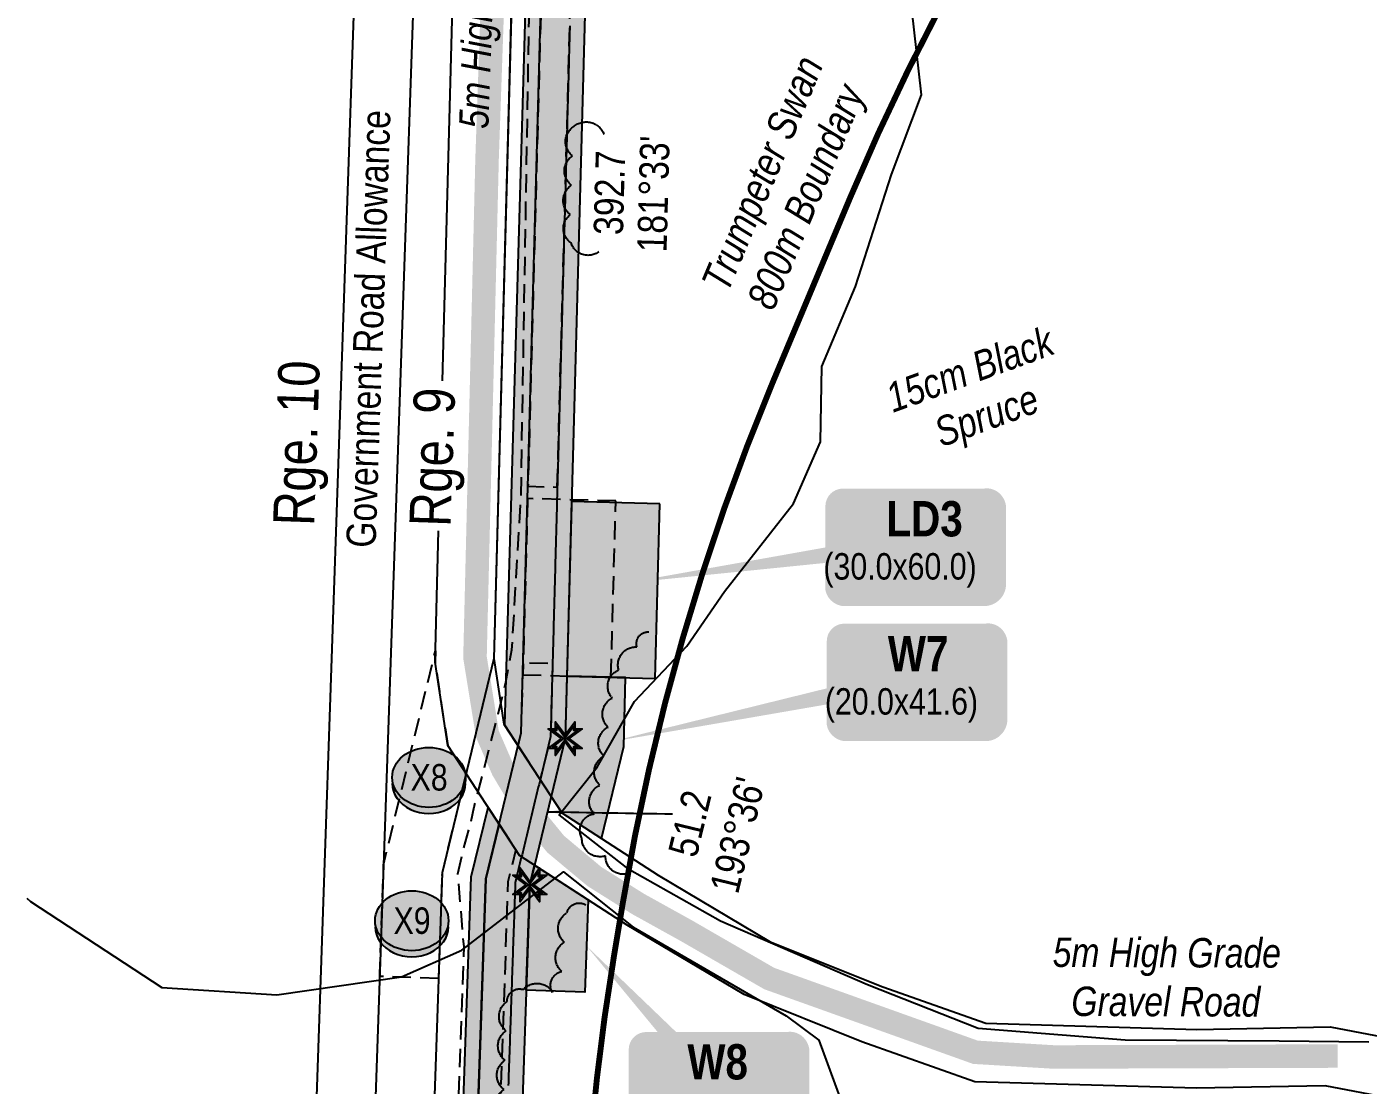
# Model space of a CAD drawing. Extents: x 347027 to 353466, y 6157949 to 6165050.
# Drawn here: x 348847.9 to 349304.3, y 6162701.6 to 6163061.7 of the extents above; entities that cross this region are included whole.
import ezdxf
from ezdxf.enums import TextEntityAlignment as Align

# ---------------------------------------------------------------- set-up
doc = ezdxf.new("R2010")
doc.units = 0
doc.header["$LTSCALE"] = 5
for name, pattern in [('0', [1, 1, 0]), ('DASHDOT2', [5, 2.5, -1.25, 0, -1.25]), ('foc-ACCESSROAD', [3.75, 2.5, -1.25]), ('HIDDEN2', [1.875, 1.25, -0.625]), ('UG_PIPE', [1.875, 1.25, -0.625])]:
    doc.linetypes.add(name, pattern=pattern)
for name, color, linetype in [('AS-PIPE-UG', 44, 'UG_PIPE'), ('AS-ROADS', 254, 'Continuous'), ('AS-WILDLIFE', 131, 'DASHDOT2'), ('C-RW', 13, 'Continuous'), ('D-TXT', 6, 'Continuous'), ('F-AR', 190, 'foc-ACCESSROAD'), ('L-BD', 7, 'Continuous'), ('L-MON', 1, 'Continuous'), ('L-ROAD-T', 7, 'Continuous'), ('L-SEC', 7, 'Continuous'), ('P-CROSSINGS', 250, 'Continuous'), ('P-PROPOSED', 10, 'Continuous'), ('P-PROPOSED-H', 21, 'Continuous'), ('P-TEMP-BLOCKS', 250, 'Continuous'), ('P-TEMP-H', 41, 'Continuous'), ('P-TEMP_LOG DECK', 46, 'Continuous'), ('P-TEMP_WORKSPACE', 46, 'Continuous'), ('P-WORKAREA', 113, 'Continuous'), ('P-WORKAREA-H', 111, 'Continuous'), ('T-BUSH', 110, '0'), ('T-BUSH-T', 110, 'Continuous'), ('T-EXISTING TFA', 220, 'HIDDEN2'), ('WETLAND', 143, 'Continuous')]:
    doc.layers.add(name, color=color, linetype=linetype)
doc.layers.add('T-TEXT', color=48, linetype='Continuous', lineweight=18)
doc.styles.add('100L', font='ARIALN.TTF', dxfattribs={"height": 11})
doc.styles.add('240', font='ARIALN.TTF', dxfattribs={"height": 30})
doc.styles.add('80', font='ARIALN.TTF', dxfattribs={"height": 10})
doc.styles.add('80CG', font='ARIALN.TTF', dxfattribs={"height": 10})
doc.styles.add('80L', font='ARIALN.TTF', dxfattribs={"height": 10})
doc.styles.add('BOLD', font='ARIALNB.TTF')
doc.styles.add('Crossing', font='ARIALN.TTF', dxfattribs={"height": 10})
doc.dimstyles.new('Compass 5 000', dxfattribs={"dimscale": 5, "dimtxt": 9, "dimasz": 2, "dimexe": 0.2, "dimexo": 0.0625, "dimgap": 0.5, "dimtad": 0, "dimtih": 1, "dimtoh": 1, "dimzin": 0, "dimdsep": 46, "dimtxsty": '80CG', "dimcen": 0.1, "dimse1": 1, "dimse2": 1, "dimclrd": 256, "dimclrt": 256, "dimaunit": 1, "dimadec": 4, "dimazin": 0, "dimtfac": 0.06, "dimtofl": 0, "dimtmove": 0, "dimatfit": 1, "dimfxl": 0.2, "dimtolj": 1, "dimtzin": 0, "dimlwd": -1, "dimarcsym": 0})

# ---------------------------------------------------------------- blocks, each defined once
blk = doc.blocks.new('TEMP')
h = blk.add_hatch(color=255)
h.dxf.hatch_style = 1
h.paths.add_polyline_path([(-1.152, -0.666), (-0.666, -0.666), (-0.666, -1.152), (0, -0.251), (0.666, -1.152), (0.666, -0.666), (1.152, -0.666), (0.251, 0), (1.152, 0.666), (0.666, 0.666), (0.666, 1.152), (0, 0.251), (-0.666, 1.152), (-0.666, 0.666), (-1.152, 0.666), (-0.251, 0)])
h = blk.add_hatch(color=1)
h.dxf.hatch_style = 1
h.paths.add_polyline_path([(-0.061, 0), (0.566, -0.849), (0.566, -0.357), (0, 0.061), (-0.849, -0.566), (-0.357, -0.566), (0.061, 0), (-0.566, 0.849), (-0.566, 0.357), (0, -0.061), (0.849, 0.566), (0.357, 0.566)])
at = {"color": 1}
for p, q in [((-0.083, 0), (0.083, 0)), ((0, 0.083), (0, -0.083))]:
    blk.add_line(p, q, dxfattribs=at)
at = {"color": 255, "flags": 128}
blk.add_lwpolyline([(-0.251, 0), (-1.152, 0.666), (-0.666, 0.666), (-0.666, 1.152), (0, 0.251), (0.666, 1.152), (0.666, 0.666), (1.152, 0.666), (0.251, 0), (1.152, -0.666), (0.666, -0.666), (0.666, -1.152), (0, -0.251), (-0.666, -1.152), (-0.666, -0.666), (-1.152, -0.666)], close=True, dxfattribs=at)
at = {"color": 1, "flags": 128}
blk.add_lwpolyline([(-0.083, 0), (-0.849, 0.566), (-0.566, 0.566), (-0.566, 0.849), (0, 0.083), (0.566, 0.849), (0.566, 0.566), (0.849, 0.566), (0.083, 0), (0.849, -0.566), (0.566, -0.566), (0.566, -0.849), (0, -0.083), (-0.566, -0.849), (-0.566, -0.566), (-0.849, -0.566)], close=True, dxfattribs=at)
blk = doc.blocks.new('xing2')
h = blk.add_hatch(color=50)
h.dxf.hatch_style = 1
edge = h.paths.add_edge_path()
edge.add_ellipse((0, 0), major_axis=(-12.5, 0), ratio=0.816297, start_angle=0, end_angle=360)
h = blk.add_hatch(color=250)
h.dxf.hatch_style = 1
edge = h.paths.add_edge_path()
edge.add_ellipse((0, -2.05), major_axis=(-12.5, 0), ratio=0.816297, start_angle=0, end_angle=180)
edge.add_line((12.5, -2.05), (12.5, 0))
edge.add_ellipse((0, 0), major_axis=(-12.5, 0), ratio=0.816297, start_angle=0, end_angle=180, ccw=False)
edge.add_line((-12.5, 0), (-12.5, -2.05))
at = {"color": 250}
blk.add_ellipse((0, 0), major_axis=(-12.5, 0), ratio=0.816297, dxfattribs=at)
blk.add_ellipse((0, -2.05), major_axis=(-12.5, 0), ratio=0.816297, start_param=0, end_param=3.141593, dxfattribs=at)
at = {"color": 250, "style": 'Crossing'}
blk.add_attdef('CROSSING', text='', height=9, dxfattribs=at).set_placement((0.09, 0.02), align=Align.MIDDLE_CENTER)
at = {"color": 250, "style": 'Crossing', "flags": 1}
for tag, p in [('OWNER', (0.09, -12.49)), ('DESCRIPTION', (0.09, -25.77)), ('LOCATION', (0.09, -39.3)), ('DWG_REF', (0.09, -52.84))]:
    blk.add_attdef(tag, text='', height=9, dxfattribs=at).set_placement(p, align=Align.MIDDLE_CENTER)
blk = doc.blocks.new('*U260')
h = blk.add_hatch(color=191)
edge = h.paths.add_edge_path()
edge.add_line((-24, -29.81), (24, -29.81))
edge.add_arc((24, -23.81), 6, 270, 360)
edge.add_line((30, -23.81), (30, 12.5))
edge.add_arc((24, 12.5), 6, 0, 90)
edge.add_line((24, 18.5), (-24, 18.5))
edge.add_arc((-24, 12.5), 6, 90, 180)
edge.add_line((-30, 12.5), (-30, -23.81))
edge.add_arc((-24, -23.81), 6, 180, 270)
at = {"flags": 128}
blk.add_lwpolyline([(-44.35, 47.77, 0, 7.5, 0), (0, 0, 0, 0, 0)], format="xyseb", dxfattribs=at)
at = {"color": 250, "flags": 128}
blk.add_lwpolyline([(-24, -29.81, 3, 3, 0), (24, -29.81, 3, 3, 0.414214), (30, -23.81, 3, 3, 0), (30, 12.5, 3, 0, 0.414214), (24, 18.5, 0, 0, 0), (-24, 18.5, 0, 0, 0.414214), (-30, 12.5, 0, 0, 0), (-30, -23.81, 0, 3, 0.414214)], format="xyseb", close=True, dxfattribs=at)
at = {"color": 250}
for tag, p, height, style in [('TEMP_AREA_W1_001', (-9.21, 2.24), 12, 'BOLD'), ('ENTER_TEXT_001', (-30.66, -12.47), 9, '80')]:
    blk.add_attdef(tag, p, '', height=height, dxfattribs=dict(at, style=style))
blk = doc.blocks.new('*U212')
h = blk.add_hatch(color=191)
edge = h.paths.add_edge_path()
edge.add_line((-24, -20), (24, -20))
edge.add_arc((24, -14), 6, 270, 360)
edge.add_line((30, -14), (30, 12.5))
edge.add_arc((24, 12.5), 6, 0, 90)
edge.add_line((24, 18.5), (-24, 18.5))
edge.add_arc((-24, 12.5), 6, 90, 180)
edge.add_line((-30, 12.5), (-30, -14))
edge.add_arc((-24, -14), 6, 180, 270)
at = {"color": 250, "flags": 128}
blk.add_lwpolyline([(-24, -20, 3, 3, 0), (24, -20, 3, 3, 0.414214), (30, -14, 3, 3, 0), (30, 12.5, 3, 0, 0.414214), (24, 18.5, 0, 0, 0), (-24, 18.5, 0, 0, 0.414214), (-30, 12.5, 0, 0, 0), (-30, -14, 0, 3, 0.414214)], format="xyseb", close=True, dxfattribs=at)
at = {"flags": 128}
blk.add_lwpolyline([(-98.34, -13.73, 0, 7.5, 0), (0, 0, 0, 0, 0)], format="xyseb", dxfattribs=at)
at = {"color": 250}
for tag, p, height, style in [('TEMP_AREA_W1_001', (-9.21, 2.24), 12, 'BOLD'), ('ENTER_TEXT_001', (-30.66, -12.47), 9, '80')]:
    blk.add_attdef(tag, p, '', height=height, dxfattribs=dict(at, style=style))
blk = doc.blocks.new('*U198')
h = blk.add_hatch(color=191)
edge = h.paths.add_edge_path()
edge.add_line((-24, -20), (24, -20))
edge.add_arc((24, -14), 6, 270, 360)
edge.add_line((30, -14), (30, 12.5))
edge.add_arc((24, 12.5), 6, 0, 90)
edge.add_line((24, 18.5), (-24, 18.5))
edge.add_arc((-24, 12.5), 6, 90, 180)
edge.add_line((-30, 12.5), (-30, -14))
edge.add_arc((-24, -14), 6, 180, 270)
at = {"color": 250, "flags": 128}
blk.add_lwpolyline([(-24, -20, 3, 3, 0), (24, -20, 3, 3, 0.414214), (30, -14, 3, 3, 0), (30, 12.5, 3, 0, 0.414214), (24, 18.5, 0, 0, 0), (-24, 18.5, 0, 0, 0.414214), (-30, 12.5, 0, 0, 0), (-30, -14, 0, 3, 0.414214)], format="xyseb", close=True, dxfattribs=at)
at = {"flags": 128}
blk.add_lwpolyline([(-104.45, -21.89, 0, 7.5, 0), (0, 0, 0, 0, 0)], format="xyseb", dxfattribs=at)
at = {"color": 250}
for tag, p, height, style in [('TEMP_AREA_W1_001', (-9.21, 2.24), 12, 'BOLD'), ('ENTER_TEXT_001', (-30.66, -12.47), 9, '80')]:
    blk.add_attdef(tag, p, '', height=height, dxfattribs=dict(at, style=style))

msp = doc.modelspace()

# ---------------------------------------------------------------- hatches: boundary and pattern name
at = {"layer": 'P-PROPOSED-H'}
h = msp.add_hatch(color=256, dxfattribs=at)
h.dxf.hatch_style = 1
h.paths.add_polyline_path([(349071.588, 6164537.694), (349086.575, 6164537.171), (349067.314, 6163985.307), (349085.005, 6163919), (349074.357, 6163607.538), (349069.582, 6163389.634), (349063.657, 6163274.078), (349041.711, 6163211.971), (349031.091, 6162819.545), (349019.053, 6162769.819), (349000.85, 6162239.091), (348984.963, 6162181.488), (349042.785, 6162018.632), (349032.946, 6161574.903), (349373.228, 6160914.377), (349533.941, 6160881.02), (349622.67, 6160762.612), (349747.609, 6160761.905), (349747.777, 6160766.903), (350146.773, 6160764.643), (350196.848, 6160654.939), (350246.79, 6160654.571), (350406.69, 6160304.187), (350602.109, 6159876.003), (350612.691, 6159864.849), (350870.169, 6159300.714), (351063.137, 6158877.92), (351095.812, 6158809.66), (351136.641, 6158724.366), (351202.148, 6158592.506), (351209.757, 6158577.19), (351214.263, 6158567.999), (351285.68, 6158421.816), (351300.183, 6158379.243), (351284.161, 6158379.77), (351271.791, 6158416.084), (351212.911, 6158501.531), (351199.18, 6158531.605), (351197.229, 6158568.702), (351081.021, 6158802.618), (350856.526, 6159294.487), (350600.089, 6159856.344), (350589.506, 6159867.498), (350393.255, 6160298.066), (350237.261, 6160639.645), (350187.153, 6160640.014), (350137.389, 6160749.7), (349762.275, 6160751.824), (349762.107, 6160746.826), (349615.136, 6160747.659), (349525.341, 6160867.49), (349363.174, 6160901.148), (349017.87, 6161571.424), (349027.731, 6162016.21), (348969.25, 6162180.921), (348985.923, 6162241.373), (349004.119, 6162771.861), (349016.143, 6162821.534), (349026.784, 6163214.739), (349048.792, 6163277.021), (349054.595, 6163390.182), (349059.366, 6163607.958), (349069.942, 6163917.287), (349052.25, 6163983.598), (349071.588, 6164537.694), (349086.575, 6164537.171)])
at = {"layer": 'P-TEMP-H'}
h = msp.add_hatch(color=256, dxfattribs=at)
h.dxf.hatch_style = 1
h.paths.add_polyline_path([(349063.257, 6162899.455), (349033.275, 6162900.266), (349031.668, 6162840.853), (349061.649, 6162840.042)])
h = msp.add_hatch(color=256, dxfattribs=at)
h.dxf.hatch_style = 1
h.paths.add_polyline_path([(349043.442, 6162785.574), (349051.021, 6162816.894), (349051.655, 6162840.312), (349031.668, 6162840.853), (349031.091, 6162819.545), (349026.33, 6162799.87), (349029.972, 6162794.301)])
h = msp.add_hatch(color=256, dxfattribs=at)
h.dxf.hatch_style = 1
h.paths.add_polyline_path([(349017.824, 6162733.988), (349019.053, 6162769.819), (349020.671, 6162776.503), (349038.884, 6162764.702), (349037.807, 6162733.303)])
at = {"layer": 'P-WORKAREA-H'}
h = msp.add_hatch(color=256, dxfattribs=at)
h.dxf.hatch_style = 1
h.paths.add_polyline_path([(349010.381, 6162824.254), (349015.067, 6162817.09), (349016.143, 6162821.534), (349026.784, 6163214.739), (349048.792, 6163277.021), (349054.595, 6163390.182), (349059.366, 6163607.958), (349068.575, 6163877.317), (349063.577, 6163877.415), (349054.369, 6163608.098), (349049.599, 6163390.365), (349043.837, 6163278.002), (349021.808, 6163215.661)])
h = msp.add_hatch(color=256, dxfattribs=at)
h.dxf.hatch_style = 1
h.paths.add_polyline_path([(349008.613, 6162790.429), (349004.86, 6162796.168), (348999.14, 6162772.542), (348984.738, 6162352.636), (348989.734, 6162352.465), (349004.119, 6162771.861)])

# ---------------------------------------------------------------- linework, layer by layer
at = {"layer": 'AS-PIPE-UG', "flags": 128}
msp.add_lwpolyline([(350606.233, 6159822.139), (350581.856, 6159876.103), (350566.294, 6159911.063), (350525.485, 6160000.319), (350489.242, 6160081.675), (350451.621, 6160162.819), (350393.162, 6160290.907), (350342.291, 6160403.923), (350307.912, 6160478.514), (350271.854, 6160556.687), (350225.734, 6160657.228), (350183.694, 6160750.235), (350178.989, 6160760.653), (350176.652, 6160765.131), (350174.165, 6160767.084), (350169.149, 6160767.253), (350159.026, 6160766.921), (350131.252, 6160766.156), (350038.434, 6160766.884), (349962.199, 6160767.153), (349911.572, 6160767.319), (349821.111, 6160768.301), (349768.205, 6160768.17), (349704.173, 6160766.324), (349645.277, 6160766.557), (349615.536, 6160766.894), (349602.678, 6160766.995), (349595.354, 6160767.123), (349591.057, 6160767.235), (349585.535, 6160768.048), (349582.122, 6160772.777), (349574.905, 6160783.175), (349560.098, 6160802.908), (349541.923, 6160826.232), (349527.078, 6160845.883), (349522.007, 6160852.699), (349517.984, 6160857.478), (349509.628, 6160859.383), (349501.753, 6160861.328), (349458.035, 6160870.269), (349397.689, 6160882.358), (349372.382, 6160887.911), (349363.03, 6160889.734), (349359.052, 6160890.461), (349355.841, 6160893.738), (349350.972, 6160902.952), (349326.169, 6160951.045), (349297.167, 6161008.625), (349263.323, 6161077.612), (349237.273, 6161132.678), (349206.647, 6161191.52), (349124.944, 6161351.368), (349033.772, 6161527.891), (349019.97, 6161555.459), (349012.16, 6161570.787), (349010.934, 6161579.501), (349012.873, 6161640.399), (349016.169, 6161754.347), (349018.203, 6161852.355), (349019.66, 6161927.098), (349021.134, 6162005.991), (349020.773, 6162015.835), (349016.857, 6162029.396), (348976.215, 6162143.455), (348970.748, 6162158.469), (348968.334, 6162166.274), (348964.911, 6162175.797), (348964.201, 6162182.671), (348966.936, 6162196.511), (348979.042, 6162236.427), (348979.873, 6162248.389), (348980.402, 6162266.585), (348981.091, 6162296.204), (348982.412, 6162332.921), (348996.658, 6162748.658), (348994.563, 6162773.577), (348996.214, 6162780.969), (348998.701, 6162789.867), (349000.157, 6162796.317), (349009.301, 6162832.048), (349010.858, 6162838.707), (349012.97, 6162849.73), (349016.052, 6162901.998), (349018.784, 6163063.771), (349022.035, 6163145.951), (349025.679, 6163219.387), (349026.925, 6163230.185), (349029.068, 6163235.561), (349033.709, 6163247.646), (349038.683, 6163261.26), (349043.091, 6163274.224), (349044.189, 6163284.381), (349045.101, 6163310.608), (349048.614, 6163392.995), (349052.321, 6163534.578), (349055.417, 6163647.465), (349059.034, 6163750.988), (349061.617, 6163816.331), (349060.481, 6163826.642), (349058.231, 6163843.244), (349056.507, 6163864.63), (349059.206, 6163928.427), (349055.245, 6163953.174), (349047.717, 6163973.031), (349047.366, 6163984.451), (349047.801, 6164003.503), (349048.981, 6164029.197), (349049.861, 6164060.916), (349053.619, 6164118.51), (349056.581, 6164219.829), (349059.451, 6164307.086), (349063.279, 6164397.644), (349064.376, 6164460.371), (349063.394, 6164486.11)], dxfattribs=at)
at = {"layer": 'AS-ROADS', "const_width": 7.998, "flags": 128}
msp.add_lwpolyline([(349032.317, 6163892.31), (349013.884, 6163286.376), (349004.496, 6163016.646), (349000.388, 6162847.2), (349004.601, 6162821.127), (349009.875, 6162808.964), (349017.117, 6162796.753), (349027.853, 6162783.641), (349041.025, 6162772.64), (349055.957, 6162763.268), (349072.29, 6162754.217), (349100.526, 6162737.925), (349170.679, 6162712.841), (349197.388, 6162711.233), (349293.929, 6162711.555)], dxfattribs=at)
at = {"layer": 'AS-WILDLIFE', "const_width": 2, "flags": 128}
msp.add_lwpolyline([(349021.65, 6162177.75), (349016.106, 6162231.343), (349014.033, 6162254.653), (349012.645, 6162278.014), (349011.945, 6162301.405), (349011.933, 6162324.807), (349012.609, 6162348.199), (349013.972, 6162371.561), (349016.022, 6162394.872), (349018.756, 6162418.114), (349022.173, 6162441.265), (349026.269, 6162464.306), (349031.04, 6162487.216), (349036.483, 6162509.976), (349035.232, 6162559.327), (349035.272, 6162579.59), (349037.27, 6162640.526), (349038.244, 6162661.689), (349039.778, 6162682.818), (349041.872, 6162703.899), (349044.523, 6162724.917), (349047.73, 6162745.858), (349050.728, 6162763.839), (349054.849, 6162786.533), (349059.623, 6162809.099), (349065.045, 6162831.518), (349071.112, 6162853.771), (349077.817, 6162875.84), (349085.157, 6162897.707), (349093.124, 6162919.352), (349101.712, 6162940.759), (349128.049, 6163003.562), (349137.585, 6163025.385), (349147.767, 6163046.914), (349158.586, 6163068.13), (349170.031, 6163089.015), (349182.093, 6163109.55), (349194.761, 6163129.716), (349208.024, 6163149.496), (349226.234, 6163175.798), (349239.423, 6163194.288), (349253.138, 6163212.392), (349267.367, 6163230.095), (349282.098, 6163247.381), (349297.32, 6163264.238), (349313.019, 6163280.651), (349329.184, 6163296.606), (349345.799, 6163312.09), (349361.873, 6163329.258), (349378.447, 6163345.942), (349395.509, 6163362.128), (349413.043, 6163377.801), (349431.033, 6163392.948), (349449.465, 6163407.556), (349468.32, 6163421.611), (349487.585, 6163435.101), (349507.24, 6163448.014), (349527.269, 6163460.34), (349547.655, 6163472.066), (349568.379, 6163483.184), (349595.351, 6163497.17), (349616.179, 6163507.61), (349637.312, 6163517.417), (349658.731, 6163526.584), (349680.416, 6163535.101), (349702.348, 6163542.96), (349724.507, 6163550.155), (349746.873, 6163556.679), (349751.105, 6163580.221), (349756.042, 6163603.625), (349761.677, 6163626.871), (349768.007, 6163649.938), (349775.026, 6163672.804), (349782.727, 6163695.449), (349791.104, 6163717.854), (349800.148, 6163739.997), (349809.852, 6163761.859), (349820.208, 6163783.421), (349831.205, 6163804.662), (349853.183, 6163845.621), (349865.138, 6163867.1), (349877.746, 6163888.201), (349890.998, 6163908.905), (349904.879, 6163929.192), (349914.13, 6163941.858)], dxfattribs=at)
at = {"layer": 'C-RW', "flags": 128}
msp.add_lwpolyline([(348985.923, 6162241.373), (349004.119, 6162771.861), (349016.143, 6162821.534), (349026.784, 6163214.739), (349048.792, 6163277.021), (349054.595, 6163390.182), (349059.366, 6163607.958), (349069.942, 6163917.287), (349052.25, 6163983.598), (349071.588, 6164537.694), (349061.58, 6164537.573), (349041.608, 6163965.311), (349054.888, 6163915.535), (349044.376, 6163608.379), (349039.61, 6163390.784), (349033.927, 6163279.964), (349017.272, 6163232.832), (349006.825, 6162846.78), (348989.183, 6162773.904), (348970.996, 6162243.655)], dxfattribs=at)
at = {"layer": 'F-AR', "linetype": 'ByBlock', "flags": 128}
for points in [[(348989.348, 6162941.22), (348998.293, 6163275.967), (348999.964, 6163306.708), (349004.68, 6163393.467), (349009.399, 6163609.408)], [(349029.387, 6163608.85), (349024.663, 6163392.706), (349019.952, 6163306.043), (349018.273, 6163275.156), (349006.825, 6162846.78), (349010.223, 6162824.497), (349029.972, 6162794.301), (349062.709, 6162773.09), (349100.872, 6162750.46), (349139.141, 6162735.133), (349174.225, 6162722.703), (349246.007, 6162720.576), (349291.367, 6162721.486), (349322.249, 6162715.603), (349346.333, 6162690.726), (349363.253, 6162667.076), (349368.404, 6162632.033), (349376.939, 6162596.923), (349389.723, 6162569.319), (349433.866, 6162517.196), (349458.897, 6162486.29)], [(349432.455, 6162487.166), (349418.467, 6162504.441), (349372.717, 6162558.461), (349357.972, 6162590.297), (349348.756, 6162628.209), (349344.175, 6162659.378), (349330.935, 6162677.884), (349312.287, 6162697.146), (349289.679, 6162701.454), (349245.912, 6162700.575), (349170.501, 6162702.81), (349132.083, 6162716.421), (349092.003, 6162732.473), (349052.169, 6162756.093), (349015.553, 6162779.82), (348991.111, 6162817.188), (348986.79, 6162845.53), (348987.986, 6162890.252)]]:
    msp.add_lwpolyline(points, dxfattribs=at)
at = {"layer": 'L-SEC'}
for p, q in [((348967.368, 6163307.792), (348939.777, 6162503.516)), ((348987.468, 6163307.102), (348959.877, 6162502.826))]:
    msp.add_line(p, q, dxfattribs=at)
at = {"layer": 'P-PROPOSED', "flags": 128}
msp.add_lwpolyline([(348985.923, 6162241.373), (349004.119, 6162771.861), (349016.143, 6162821.534), (349026.784, 6163214.739), (349048.792, 6163277.021), (349054.595, 6163390.182), (349059.366, 6163607.958), (349069.942, 6163917.287), (349052.25, 6163983.598), (349071.588, 6164537.694), (349086.575, 6164537.171), (349071.588, 6164537.694), (349086.575, 6164537.171), (349067.314, 6163985.307), (349085.005, 6163919), (349074.357, 6163607.538), (349069.582, 6163389.634), (349063.657, 6163274.078), (349041.711, 6163211.971), (349031.091, 6162819.545), (349019.053, 6162769.819), (349000.85, 6162239.091)], dxfattribs=at)
at = {"layer": 'P-PROPOSED'}
msp.add_polyline3d([(349032.649, 6163062.015, 905.909), (349032.622, 6163061.015, 905.932), (349032.595, 6163060.016, 905.954), (349032.568, 6163059.017, 905.967), (349032.541, 6163058.018, 905.967), (349032.514, 6163057.019, 905.962), (349032.487, 6163056.019, 905.961), (349032.46, 6163055.02, 905.954), (349032.433, 6163054.021, 905.948), (349032.406, 6163053.022, 905.944), (349032.379, 6163052.023, 905.938), (349032.352, 6163051.023, 905.935), (349032.325, 6163050.024, 905.941), (349032.298, 6163049.025, 905.93), (349032.271, 6163048.026, 905.876), (349032.244, 6163047.027, 905.823), (349032.217, 6163046.027, 905.805), (349032.19, 6163045.028, 905.786), (349032.163, 6163044.029, 905.743), (349032.136, 6163043.03, 905.686), (349032.109, 6163042.031, 905.668), (349032.082, 6163041.031, 905.656), (349032.055, 6163040.032, 905.583), (349032.028, 6163039.033, 905.531), (349032, 6163038.034, 905.511), (349031.973, 6163037.035, 905.544), (349031.946, 6163036.036, 905.528), (349031.919, 6163035.036, 905.51), (349031.892, 6163034.037, 905.548), (349031.865, 6163033.038, 905.554), (349031.838, 6163032.039, 905.55), (349031.811, 6163031.04, 905.564), (349031.784, 6163030.04, 905.562), (349031.757, 6163029.041, 905.56), (349031.73, 6163028.042, 905.571), (349031.703, 6163027.043, 905.51), (349031.676, 6163026.044, 905.437), (349031.649, 6163025.044, 905.384), (349031.622, 6163024.045, 905.313), (349031.595, 6163023.046, 905.243), (349031.568, 6163022.047, 905.193), (349031.541, 6163021.048, 905.118), (349031.514, 6163020.048, 905.037), (349031.487, 6163019.049, 904.961), (349031.46, 6163018.05, 904.882), (349031.433, 6163017.051, 904.774), (349031.406, 6163016.052, 904.671), (349031.379, 6163015.052, 904.63), (349031.352, 6163014.053, 904.568), (349031.324, 6163013.054, 904.502), (349031.297, 6163012.055, 904.526), (349031.27, 6163011.056, 904.525), (349031.243, 6163010.056, 904.52), (349031.216, 6163009.057, 904.517), (349031.189, 6163008.058, 904.502), (349031.162, 6163007.059, 904.501), (349031.135, 6163006.06, 904.493), (349031.108, 6163005.06, 904.453), (349031.081, 6163004.061, 904.43), (349031.054, 6163003.062, 904.44), (349031.027, 6163002.063, 904.449), (349031, 6163001.064, 904.444), (349030.973, 6163000.064, 904.449), (349030.946, 6162999.065, 904.44), (349030.919, 6162998.066, 904.431), (349030.892, 6162997.067, 904.448), (349030.865, 6162996.068, 904.483), (349030.838, 6162995.068, 904.467), (349030.811, 6162994.069, 904.389), (349030.784, 6162993.07, 904.384), (349030.757, 6162992.071, 904.393), (349030.73, 6162991.072, 904.33), (349030.703, 6162990.072, 904.275), (349030.676, 6162989.073, 904.21), (349030.649, 6162988.074, 904.143), (349030.621, 6162987.075, 904.057), (349030.594, 6162986.076, 903.965), (349030.567, 6162985.076, 903.85), (349030.54, 6162984.077, 903.743), (349030.513, 6162983.078, 903.703), (349030.486, 6162982.079, 903.679), (349030.459, 6162981.08, 903.638), (349030.432, 6162980.08, 903.62), (349030.405, 6162979.081, 903.596), (349030.378, 6162978.082, 903.532), (349030.351, 6162977.083, 903.454), (349030.324, 6162976.084, 903.373), (349030.297, 6162975.084, 903.284), (349030.27, 6162974.085, 903.235), (349030.243, 6162973.086, 903.255), (349030.216, 6162972.087, 903.247), (349030.189, 6162971.088, 903.232), (349030.162, 6162970.088, 903.292), (349030.135, 6162969.089, 903.33), (349030.108, 6162968.09, 903.321), (349030.081, 6162967.091, 903.305), (349030.054, 6162966.092, 903.27), (349030.027, 6162965.092, 903.218), (349030, 6162964.093, 903.171), (349029.973, 6162963.094, 903.135), (349029.945, 6162962.095, 903.112), (349029.918, 6162961.096, 903.058), (349029.891, 6162960.096, 902.959), (349029.864, 6162959.097, 902.868), (349029.837, 6162958.098, 902.802), (349029.81, 6162957.099, 902.737), (349029.783, 6162956.1, 902.684), (349029.756, 6162955.1, 902.609), (349029.729, 6162954.101, 902.517), (349029.702, 6162953.102, 902.425), (349029.675, 6162952.103, 902.367), (349029.648, 6162951.104, 902.284), (349029.621, 6162950.104, 902.19), (349029.594, 6162949.105, 902.097), (349029.567, 6162948.106, 902.007), (349029.54, 6162947.107, 901.962), (349029.513, 6162946.108, 901.976), (349029.486, 6162945.108, 901.943), (349029.459, 6162944.109, 901.877), (349029.432, 6162943.11, 901.793), (349029.405, 6162942.111, 901.759), (349029.378, 6162941.112, 901.709), (349029.351, 6162940.112, 901.686), (349029.324, 6162939.113, 901.64), (349029.297, 6162938.114, 901.59), (349029.269, 6162937.115, 901.522), (349029.242, 6162936.116, 901.449), (349029.215, 6162935.116, 901.402), (349029.188, 6162934.117, 901.373), (349029.161, 6162933.118, 901.347), (349029.134, 6162932.119, 901.326), (349029.107, 6162931.12, 901.292), (349029.08, 6162930.12, 901.23), (349029.053, 6162929.121, 901.18), (349029.026, 6162928.122, 901.105), (349028.999, 6162927.123, 901.006), (349028.972, 6162926.124, 900.902), (349028.945, 6162925.124, 900.842), (349028.918, 6162924.125, 900.796), (349028.891, 6162923.126, 900.731), (349028.864, 6162922.127, 900.659), (349028.837, 6162921.128, 900.58), (349028.81, 6162920.128, 900.463), (349028.783, 6162919.129, 900.422), (349028.756, 6162918.13, 900.344), (349028.729, 6162917.131, 900.267), (349028.702, 6162916.132, 900.193), (349028.675, 6162915.132, 900.12), (349028.648, 6162914.133, 900.07), (349028.621, 6162913.134, 900.061), (349028.593, 6162912.135, 900.052), (349028.566, 6162911.136, 899.968), (349028.539, 6162910.136, 899.893), (349028.512, 6162909.137, 899.835), (349028.485, 6162908.138, 899.815), (349028.458, 6162907.139, 899.821), (349028.431, 6162906.14, 899.757), (349028.404, 6162905.14, 899.628), (349028.377, 6162904.141, 899.533), (349028.35, 6162903.142, 899.495), (349028.323, 6162902.143, 899.447), (349028.296, 6162901.144, 899.402), (349028.269, 6162900.144, 899.41), (349028.242, 6162899.145, 899.43), (349028.215, 6162898.146, 899.444), (349028.188, 6162897.147, 899.389), (349028.161, 6162896.148, 899.378), (349028.134, 6162895.148, 899.379), (349028.107, 6162894.149, 899.354), (349028.08, 6162893.15, 899.307), (349028.053, 6162892.151, 899.304), (349028.026, 6162891.152, 899.266), (349027.999, 6162890.152, 899.229), (349027.972, 6162889.153, 899.212), (349027.945, 6162888.154, 899.15), (349027.917, 6162887.155, 899.13), (349027.89, 6162886.156, 899.044), (349027.863, 6162885.156, 898.948), (349027.836, 6162884.157, 898.884), (349027.809, 6162883.158, 898.84), (349027.782, 6162882.159, 898.849), (349027.755, 6162881.16, 898.877), (349027.728, 6162880.16, 898.796), (349027.701, 6162879.161, 898.716), (349027.674, 6162878.162, 898.679), (349027.647, 6162877.163, 898.645), (349027.62, 6162876.164, 898.636), (349027.593, 6162875.164, 898.594), (349027.566, 6162874.165, 898.493), (349027.539, 6162873.166, 898.468), (349027.512, 6162872.167, 898.447), (349027.485, 6162871.168, 898.394), (349027.458, 6162870.168, 898.357), (349027.431, 6162869.169, 898.318), (349027.404, 6162868.17, 898.279), (349027.377, 6162867.171, 898.256), (349027.35, 6162866.172, 898.211), (349027.323, 6162865.173, 898.157), (349027.296, 6162864.173, 898.082), (349027.269, 6162863.174, 898.017), (349027.241, 6162862.175, 897.996), (349027.214, 6162861.176, 897.956), (349027.187, 6162860.177, 897.956), (349027.16, 6162859.177, 897.962), (349027.133, 6162858.178, 897.926), (349027.106, 6162857.179, 897.883), (349027.079, 6162856.18, 897.875), (349027.052, 6162855.181, 897.821), (349027.025, 6162854.181, 897.748), (349026.998, 6162853.182, 897.745), (349026.971, 6162852.183, 897.693), (349026.944, 6162851.184, 897.614), (349026.917, 6162850.185, 897.508), (349026.89, 6162849.185, 897.412), (349026.863, 6162848.186, 897.324), (349026.836, 6162847.187, 897.261), (349026.809, 6162846.188, 897.268), (349026.782, 6162845.189, 897.19), (349026.755, 6162844.189, 897.056), (349026.728, 6162843.19, 896.955), (349026.701, 6162842.191, 896.918), (349026.674, 6162841.192, 896.808), (349026.647, 6162840.193, 896.622), (349026.62, 6162839.193, 896.552), (349026.593, 6162838.194, 896.51), (349026.566, 6162837.195, 896.398), (349026.538, 6162836.196, 896.236), (349026.511, 6162835.197, 896.109), (349026.484, 6162834.197, 896.045), (349026.457, 6162833.198, 895.973), (349026.43, 6162832.199, 895.88), (349026.403, 6162831.2, 895.758), (349026.376, 6162830.201, 895.635), (349026.349, 6162829.201, 895.53), (349026.322, 6162828.202, 895.477), (349026.295, 6162827.203, 895.385), (349026.268, 6162826.204, 895.299), (349026.241, 6162825.205, 895.219), (349026.214, 6162824.205, 895.143), (349026.187, 6162823.206, 895.051), (349026.16, 6162822.207, 894.932), (349026.133, 6162821.208, 894.812), (349026.106, 6162820.209, 894.742), (349025.874, 6162819.253, 894.702), (349025.643, 6162818.297, 894.646), (349025.412, 6162817.341, 894.594), (349025.18, 6162816.385, 894.554), (349024.949, 6162815.429, 894.592), (349024.718, 6162814.473, 894.598), (349024.486, 6162813.517, 894.539), (349024.255, 6162812.561, 894.477), (349024.024, 6162811.605, 894.414), (349023.792, 6162810.649, 894.36), (349023.561, 6162809.693, 894.318), (349023.33, 6162808.737, 894.281), (349023.098, 6162807.781, 894.242), (349022.867, 6162806.825, 894.208), (349022.636, 6162805.869, 894.166), (349022.404, 6162804.913, 894.081), (349022.173, 6162803.958, 893.954), (349021.942, 6162803.002, 893.841), (349021.71, 6162802.046, 893.822), (349021.479, 6162801.09, 893.854), (349021.248, 6162800.134, 893.882), (349021.016, 6162799.178, 893.965), (349020.785, 6162798.222, 894.115), (349020.554, 6162797.266, 894.239), (349020.322, 6162796.31, 894.325), (349020.091, 6162795.354, 894.428), (349019.86, 6162794.398, 894.483), (349019.628, 6162793.442, 894.505), (349019.397, 6162792.486, 894.47), (349019.166, 6162791.53, 894.401), (349018.934, 6162790.574, 894.301), (349018.703, 6162789.618, 894.2), (349018.472, 6162788.662, 894.051), (349018.24, 6162787.706, 893.827), (349018.009, 6162786.751, 893.584), (349017.778, 6162785.795, 893.327), (349017.546, 6162784.839, 893.114), (349017.315, 6162783.883, 892.939), (349017.084, 6162782.927, 892.771), (349016.852, 6162781.971, 892.683), (349016.621, 6162781.015, 892.679), (349016.39, 6162780.059, 892.678), (349016.158, 6162779.103, 892.632), (349015.927, 6162778.147, 892.554), (349015.696, 6162777.191, 892.499), (349015.464, 6162776.235, 892.469), (349015.233, 6162775.279, 892.392), (349015.002, 6162774.323, 892.347), (349014.77, 6162773.367, 892.371), (349014.539, 6162772.411, 892.36), (349014.308, 6162771.455, 892.359), (349014.076, 6162770.499, 892.351), (349014.042, 6162769.5, 892.376), (349014.008, 6162768.501, 892.385), (349013.974, 6162767.501, 892.395), (349013.939, 6162766.502, 892.376), (349013.905, 6162765.503, 892.33), (349013.871, 6162764.503, 892.282), (349013.837, 6162763.504, 892.24), (349013.802, 6162762.505, 892.203), (349013.768, 6162761.505, 892.162), (349013.734, 6162760.506, 892.122), (349013.699, 6162759.507, 892.102), (349013.665, 6162758.507, 892.078), (349013.631, 6162757.508, 892.079), (349013.597, 6162756.509, 892.095), (349013.562, 6162755.509, 892.083), (349013.528, 6162754.51, 892.14), (349013.494, 6162753.511, 892.126), (349013.459, 6162752.511, 892.085), (349013.425, 6162751.512, 892.059), (349013.391, 6162750.513, 892.066), (349013.357, 6162749.513, 892.083), (349013.322, 6162748.514, 892.078), (349013.288, 6162747.515, 892.056), (349013.254, 6162746.515, 892.008), (349013.22, 6162745.516, 891.875), (349013.185, 6162744.517, 891.848), (349013.151, 6162743.517, 891.894), (349013.117, 6162742.518, 891.932), (349013.082, 6162741.519, 891.945), (349013.048, 6162740.519, 891.948), (349013.014, 6162739.52, 891.959), (349012.98, 6162738.521, 891.988), (349012.945, 6162737.521, 892.048), (349012.911, 6162736.522, 892.095), (349012.877, 6162735.523, 892.1), (349012.842, 6162734.523, 892.024), (349012.808, 6162733.524, 891.936), (349012.774, 6162732.525, 891.943), (349012.74, 6162731.525, 891.987), (349012.705, 6162730.526, 891.994), (349012.671, 6162729.527, 891.936), (349012.637, 6162728.527, 891.946), (349012.603, 6162727.528, 892.002), (349012.568, 6162726.529, 892.027), (349012.534, 6162725.529, 892.05), (349012.5, 6162724.53, 892.053), (349012.465, 6162723.531, 892.046), (349012.431, 6162722.531, 892.041), (349012.397, 6162721.532, 892.028), (349012.363, 6162720.533, 891.997), (349012.328, 6162719.533, 891.99), (349012.294, 6162718.534, 891.998), (349012.26, 6162717.535, 891.994), (349012.226, 6162716.535, 891.999), (349012.191, 6162715.536, 891.989), (349012.157, 6162714.537, 891.933), (349012.123, 6162713.537, 891.898), (349012.088, 6162712.538, 891.903), (349012.054, 6162711.539, 891.913), (349012.02, 6162710.539, 891.899), (349011.986, 6162709.54, 891.832), (349011.951, 6162708.541, 891.791), (349011.917, 6162707.541, 891.874), (349011.883, 6162706.542, 891.967), (349011.848, 6162705.543, 892.036), (349011.814, 6162704.543, 891.967), (349011.78, 6162703.544, 891.991), (349011.746, 6162702.545, 892.138), (349011.711, 6162701.545, 892.271)], dxfattribs=at)
at = {"layer": 'P-TEMP_LOG DECK'}
for points in [[(349063.257, 6162899.455), (349033.275, 6162900.266), (349031.668, 6162840.853), (349061.649, 6162840.042)], [(349043.442, 6162785.574), (349051.021, 6162816.894), (349051.655, 6162840.312), (349031.668, 6162840.853), (349031.091, 6162819.545), (349026.33, 6162799.87), (349029.972, 6162794.301)]]:
    msp.add_lwpolyline(points, close=True, dxfattribs=at)
at = {"layer": 'P-TEMP_WORKSPACE', "flags": 128}
msp.add_lwpolyline([(349017.824, 6162733.988), (349019.053, 6162769.819), (349020.671, 6162776.503), (349038.884, 6162764.702), (349037.807, 6162733.303)], close=True, dxfattribs=at)
msp.add_lwpolyline([(349019.057, 6162769.819), (349019.057, 6162769.819), (349020.674, 6162776.501)], dxfattribs=at)
at = {"layer": 'P-WORKAREA', "flags": 128}
for points in [[(349015.067, 6162817.09), (349016.143, 6162821.534), (349026.784, 6163214.739), (349048.792, 6163277.021), (349054.595, 6163390.182), (349059.366, 6163607.958), (349068.575, 6163877.317), (349063.577, 6163877.415), (349054.369, 6163608.098), (349049.599, 6163390.365), (349043.837, 6163278.002), (349021.808, 6163215.661), (349010.381, 6162824.254)], [(349008.613, 6162790.429), (349004.119, 6162771.861), (348989.734, 6162352.465), (348984.738, 6162352.636), (348999.14, 6162772.542), (349004.86, 6162796.168)]]:
    msp.add_lwpolyline(points, close=True, dxfattribs=at)
at = {"layer": 'T-BUSH', "flags": 128}
for points in [[(349042.586, 6162985.218, -0.5205671), (349033.055, 6162988.245, -0.5205671), (349032.845, 6162997.82, -0.5205671), (349033.228, 6163007.813, -0.5205671), (349033.611, 6163017.806, -0.5205671), (349033.994, 6163027.798, -0.5205671), (349044.326, 6163025.147, -0.5205671)], [(349052.823, 6162773.708, -0.5205671), (349044.804, 6162779.678, -0.5205671), (349036.784, 6162785.648, -0.5205671), (349040.931, 6162793.958, -0.5205671), (349042.876, 6162803.662, -0.5205671), (349044.282, 6162813.56, -0.5205671), (349045.689, 6162823.458, -0.5205671), (349047.095, 6162833.356, -0.5205671), (349049.299, 6162842.912, -0.5205671), (349055.506, 6162850.749, -0.5205671), (349059.568, 6162855.878, -0.5205671)], [(349149.417, 6161452.198, -0.5205671), (349139.912, 6161449.092, -0.5205671), (349130.406, 6161445.986, -0.5205671), (349120.901, 6161442.88, -0.5205671), (349113.919, 6161446.311, -0.5205671), (349108.966, 6161454.998, -0.5205671), (349104.012, 6161463.685, -0.5205671), (349099.545, 6161472.623, -0.5205671), (349095.32, 6161481.687, -0.5205671), (349091.094, 6161490.75, -0.5205671), (349086.868, 6161499.813, -0.5205671), (349082.642, 6161508.877, -0.5205671), (349078.417, 6161517.94, -0.5205671), (349074.191, 6161527.003, -0.5205671), (349069.868, 6161535.781, -0.5205671), (349060.984, 6161531.189, -0.5205671), (349052.101, 6161526.597, -0.5205671), (349047.188, 6161533.973, -0.5205671), (349042.81, 6161542.964, -0.5205671), (349038.433, 6161551.955, -0.5205671), (349043.49, 6161556.49, -0.5205671), (349043.893, 6161562.717, -0.5205671), (349038.721, 6161571.276, -0.5205671), (349037.518, 6161580.458, -0.5205671), (349036.986, 6161590.444, -0.5205671), (349032.941, 6161596.867, -0.5205671), (349026.734, 6161600.796, -0.5205671), (349027.016, 6161610.792, -0.5205671), (349027.299, 6161620.788, -0.5205671), (349027.582, 6161630.784, -0.5205671), (349027.864, 6161640.78, -0.5205671), (349028.147, 6161650.776, -0.5205671), (349028.43, 6161660.772, -0.5205671), (349028.712, 6161670.768, -0.5205671), (349028.969, 6161680.764, -0.5205671), (349029.216, 6161690.761, -0.5205671), (349029.463, 6161700.758, -0.5205671), (349029.71, 6161710.755, -0.5205671), (349029.956, 6161720.752, -0.5205671), (349030.2, 6161730.749, -0.5205671), (349030.36, 6161740.748, -0.5205671), (349030.52, 6161750.747, -0.5205671), (349030.679, 6161760.745, -0.5205671), (349030.839, 6161770.744, -0.5205671), (349030.998, 6161780.743, -0.5205671), (349031.158, 6161790.741, -0.5205671), (349031.318, 6161800.74, -0.5205671), (349031.477, 6161810.739, -0.5205671), (349031.637, 6161820.738, -0.5205671), (349031.797, 6161830.736, -0.5205671), (349031.956, 6161840.735, -0.5205671), (349032.116, 6161850.734, -0.5205671), (349032.276, 6161860.733, -0.5205671), (349032.435, 6161870.731, -0.5205671), (349032.718, 6161880.726, -0.5205671), (349033.131, 6161890.718, -0.5205671), (349033.544, 6161900.709, -0.5205671), (349033.957, 6161910.701, -0.5205671), (349034.369, 6161920.692, -0.5205671), (349034.782, 6161930.684, -0.5205671), (349041.451, 6161935.146, -0.5205671), (349051.316, 6161936.783, -0.5205671), (349057.466, 6161941.6, -0.5205671), (349057.563, 6161951.6, -0.5205671), (349057.659, 6161961.599, -0.5205671), (349057.756, 6161971.599, -0.5205671), (349057.853, 6161981.598, -0.5205671), (349057.949, 6161991.598, -0.5205671), (349057.081, 6162000.6, -0.5205671), (349047.206, 6162000.315, -0.5205671), (349045.683, 6162010.199, -0.5205671), (349044.16, 6162020.082, -0.5205671), (349042.636, 6162029.965, -0.5205671), (349040.614, 6162039.336, -0.5205671), (349030.694, 6162040.599, -0.5205671), (349026, 6162048.375, -0.5205671), (349022.617, 6162057.785, -0.5205671), (349019.235, 6162067.196, -0.5205671), (349015.853, 6162076.607, -0.5205671), (349012.47, 6162086.017, -0.5205671), (349009.088, 6162095.428, -0.5205671), (349005.706, 6162104.838, -0.5205671), (349002.323, 6162114.249, -0.5205671), (348998.941, 6162123.66, -0.5205671), (348995.559, 6162133.07, -0.5205671), (348992.176, 6162142.481, -0.5205671), (348988.794, 6162151.891, -0.5205671), (348985.411, 6162161.302, -0.5205671), (348982.533, 6162170.83, -0.5205671), (348986.479, 6162179.214, -0.5205671), (348991.483, 6162187.434, -0.5205671), (348992.239, 6162197.405, -0.5205671), (348992.996, 6162207.377, -0.5205671), (348993.752, 6162217.348, -0.5205671), (348994.508, 6162227.319, -0.5205671), (348995.265, 6162237.291, -0.5205671), (348996.021, 6162247.262, -0.5205671), (348996.778, 6162257.233, -0.5205671), (348997.534, 6162267.205, -0.5205671), (348998.291, 6162277.176, -0.5205671), (348999.047, 6162287.147, -0.5205671), (348999.804, 6162297.119, -0.5205671), (349000.56, 6162307.09, -0.5205671), (349001.316, 6162317.061, -0.5205671), (349002.073, 6162327.033, -0.5205671), (349002.829, 6162337.004, -0.5205671), (349003.586, 6162346.975, -0.5205671), (349004.342, 6162356.947, -0.5205671), (349005.099, 6162366.918, -0.5205671), (349005.855, 6162376.889, -0.5205671), (349006.612, 6162386.861, -0.5205671), (349007.368, 6162396.832, -0.5205671), (349008.124, 6162406.804, -0.5205671), (349008.881, 6162416.775, -0.5205671), (349009.637, 6162426.746, -0.5205671), (349006.282, 6162434.105, -0.5205671), (349000.945, 6162440.318, -0.5205671), (349001.304, 6162450.311, -0.5205671), (349001.662, 6162460.305, -0.5205671), (349002.021, 6162470.298, -0.5205671), (349002.379, 6162480.292, -0.5205671), (349002.738, 6162490.286, -0.5205671), (349003.096, 6162500.279, -0.5205671), (349003.455, 6162510.273, -0.5205671), (349003.814, 6162520.266, -0.5205671), (349004.172, 6162530.26, -0.5205671), (349004.531, 6162540.253, -0.5205671), (349004.889, 6162550.247, -0.5205671), (349005.248, 6162560.241, -0.5205671), (349005.606, 6162570.234, -0.5205671), (349005.965, 6162580.228, -0.5205671), (349006.323, 6162590.221, -0.5205671), (349006.682, 6162600.215, -0.5205671), (349007.041, 6162610.208, -0.5205671), (349007.399, 6162620.202, -0.5205671), (349007.758, 6162630.196, -0.5205671), (349008.116, 6162640.189, -0.5205671), (349008.475, 6162650.183, -0.5205671), (349008.833, 6162660.176, -0.5205671), (349009.192, 6162670.17, -0.5205671), (349009.55, 6162680.163, -0.5205671), (349009.909, 6162690.157, -0.5205671), (349010.268, 6162700.151, -0.5205671), (349010.626, 6162710.144, -0.5205671), (349010.985, 6162720.138, -0.5205671), (349011.343, 6162730.131, -0.5205671), (349016.859, 6162734.189, -0.5205671), (349026.805, 6162733.148, -0.5205671), (349029.962, 6162740.336, -0.5205671), (349030.83, 6162750.298, -0.5205671), (349031.698, 6162760.26, -0.5205671), (349038.061, 6162762.986, -0.5205671)]]:
    msp.add_lwpolyline(points, format="xyb", dxfattribs=at)
at = {"layer": 'T-EXISTING TFA', "flags": 128}
for points in [[(349028.407, 6162905.134), (349036.778, 6163214.468), (349026.784, 6163214.739), (349018.413, 6162905.404), (349028.407, 6162905.134)], [(348987.95, 6162737.94), (348967.966, 6162738.625), (348969.27, 6162776.626), (348986.895, 6162849.432), (348986.79, 6162845.53), (348991.111, 6162817.188), (348997.352, 6162807.647), (348989.183, 6162773.904)], [(349026.784, 6162845.17), (349026.109, 6162820.208), (349022.575, 6162805.611), (349015.067, 6162817.09), (349016.143, 6162821.534), (349016.79, 6162845.441)], [(349008.613, 6162790.429), (349014.244, 6162781.82), (349011.586, 6162770.84), (348997.225, 6162352.151), (348989.734, 6162352.465), (349004.119, 6162771.861)]]:
    msp.add_lwpolyline(points, close=True, dxfattribs=at)
at = {"layer": 'T-EXISTING TFA'}
msp.add_lwpolyline([(349048.281, 6162900.411), (349018.3, 6162901.222), (349016.677, 6162841.259), (349046.659, 6162840.447)], close=True, dxfattribs=at)
at = {"layer": 'WETLAND'}
for points in [[(349304.591, 6162716.283), (349274.106, 6162716.623), (349221.68, 6162716.939), (349171.584, 6162720.98), (349133.979, 6162735.743), (349083.983, 6162757.462), (349053.007, 6162774.854), (349028.998, 6162793.665), (349041.94, 6162809.885), (349054.705, 6162832.196), (349072.448, 6162850.992), (349085.319, 6162869.648), (349108.836, 6162899.583), (349117.983, 6162920.57), (349118.463, 6162946.182), (349129.87, 6162973.329), (349142.179, 6163011.473), (349152.368, 6163038.585), (349149.089, 6163067.747)], [(348847.875, 6162765.287), (348849.134, 6162764.098), (348893.86, 6162734.913), (348932.941, 6162732.383), (348975.43, 6162738.484), (348995.89, 6162747.607), (349030.474, 6162774.204), (349054.178, 6162755.383), (349106.246, 6162725.191), (349117.454, 6162716.981), (349125.394, 6162695.268)]]:
    msp.add_lwpolyline(points, dxfattribs=at)

# ---------------------------------------------------------------- block references
at = {"layer": 'L-MON', "xscale": 4.998775000000008, "yscale": 4.998775000000008, "zscale": 4.998775000000008}
for p in [(349031.091, 6162819.545), (349019.053, 6162769.819)]:
    msp.add_blockref('TEMP', p, dxfattribs=at)
at = {"layer": 'P-CROSSINGS', "xscale": 0.9994927142757499, "yscale": 0.9994927142757499, "zscale": 0.9994927142757499}
for p, values in [((348984.693, 6162806.365), {'CROSSING': 'X8'}), ((348978.887, 6162757.602), {'CROSSING': 'X9'})]:
    msp.add_blockref('xing2', p, dxfattribs=at).add_auto_attribs(values)
at = {"layer": 'P-TEMP-BLOCKS', "xscale": 0.999755, "yscale": 0.999755, "zscale": 0.999755}
for name, p, values in [('*U212', (349149.621, 6162886.129), {'TEMP_AREA_W1_001': 'LD3', 'ENTER_TEXT_001': '(30.0x60.0)'}), ('*U198', (349150.096, 6162840.18), {'TEMP_AREA_W1_001': 'W7', 'ENTER_TEXT_001': '(20.0x41.6)'})]:
    msp.add_blockref(name, p, dxfattribs=at).add_auto_attribs(values)
at = {"layer": 'P-TEMP-BLOCKS'}
ref = msp.add_blockref('*U260', (349082.688, 6162701.244), dxfattribs=dict(at, xscale=0.999755, yscale=0.999755, zscale=0.999755))
ref.add_attrib('TEMP_AREA_W1_001', 'W8', (349072.664, 6162703.59), dxfattribs={"layer": '0', "color": 250, "height": 11.9971, "style": 'BOLD'})
ref.add_attrib('ENTER_TEXT_001', '(20.0x42.7)', (349056.619, 6162688.776), dxfattribs={"layer": '0', "color": 250, "height": 8.9978, "style": '80'})
ref.add_attrib('ENTER_TEXT_002', '=0.074 ha', (349059.559, 6162673.743), dxfattribs={"layer": '0', "color": 250, "height": 8.9978, "style": '80'})

# ---------------------------------------------------------------- texts
at = {"layer": 'AS-WILDLIFE', "insert": (349106.599, 6163006.567), "char_height": 9.99755, "attachment_point": 5, "rotation": 67.24862, "style": '240'}
msp.add_mtext_dynamic_manual_height_columns('{\\fArial Narrow|b0|i1|c0|p34; Trumpeter Swan\\P800m Boundary}', width=87.69993, gutter_width=45.011, heights=[0], dxfattribs=at)
at = {"layer": 'D-TXT', "color": 3, "style": '80L'}
for s, p in [('Rge. 10', (348945.648, 6162891.826)), ('Rge. 9', (348992.022, 6162891.497))]:
    msp.add_text(s, height=13.9966, rotation=88.0348, dxfattribs=at).set_placement(p)
at = {"layer": 'L-BD', "color": 6, "style": '80L'}
for s, p in [("181°33'", (349061.108, 6163004.835)), ('392.7', (349046.118, 6163005.241))]:
    msp.add_text(s, height=9.9974, rotation=88.4499, dxfattribs=at).set_placement(p, align=Align.MIDDLE)
at = {"layer": 'L-ROAD-T', "style": '80L'}
msp.add_text('Government Road Allowance', height=9.99755, rotation=88.03639, dxfattribs=at).set_placement((348964.104, 6162958.965), align=Align.MIDDLE_CENTER)
at = {"layer": 'T-BUSH-T', "insert": (349138.36, 6162939.45), "char_height": 9.99755, "attachment_point": 1, "rotation": 20, "style": '100L'}
msp.add_mtext_dynamic_manual_height_columns('\\pi0.91371;{\\fArial Narrow|b0|i1|c0|p34;15cm Black \\P\\pi12.37407;Spruce}', width=59.93733, gutter_width=55.013, heights=[0], dxfattribs=at)
at = {"layer": 'T-TEXT', "char_height": 9.99755, "attachment_point": 1, "style": '100L'}
for s, width, insert, rotation in [('\\pi0.48467;{\\fArial Narrow|b0|i1|c0|p34;5m High Grade Gravel Road}', 145.87244, (348994.905, 6163026.797), 87.95037), ('\\pi0.46792;{\\fArial Narrow|b0|i1|c0|p34;5m High Grade \\P\\pi6.88518;Gravel Road}', 77.51326, (349196.55, 6162751.888), 359.78724)]:
    msp.add_mtext_dynamic_manual_height_columns(s, width=width, gutter_width=55.013, heights=[0], dxfattribs=dict(at, insert=insert, rotation=rotation))

# ---------------------------------------------------------------- next in the draw order: texts
at = {"layer": 'L-BD', "color": 6, "insert": (349068.626, 6162791.833), "char_height": 9.99738, "width": 31.77985, "attachment_point": 2, "rotation": 76.3962, "style": '80L', "bg_fill": 3, "box_fill_scale": 1, "bg_fill_color": 256, "bg_fill_transparency": 0}
msp.add_mtext("51.2 193°36'", dxfattribs=at)

# ---------------------------------------------------------------- next in the draw order: leaders
at = {"layer": 'L-BD', "color": 2, "path_type": 1}
msp.add_leader([(349025.072, 6162794.682), (349067.62, 6162793.928)], dimstyle='Compass 5 000', override={"dimgap": 0.5, "dimtad": 0}, dxfattribs=at)

doc.saveas('drawing.dxf')
